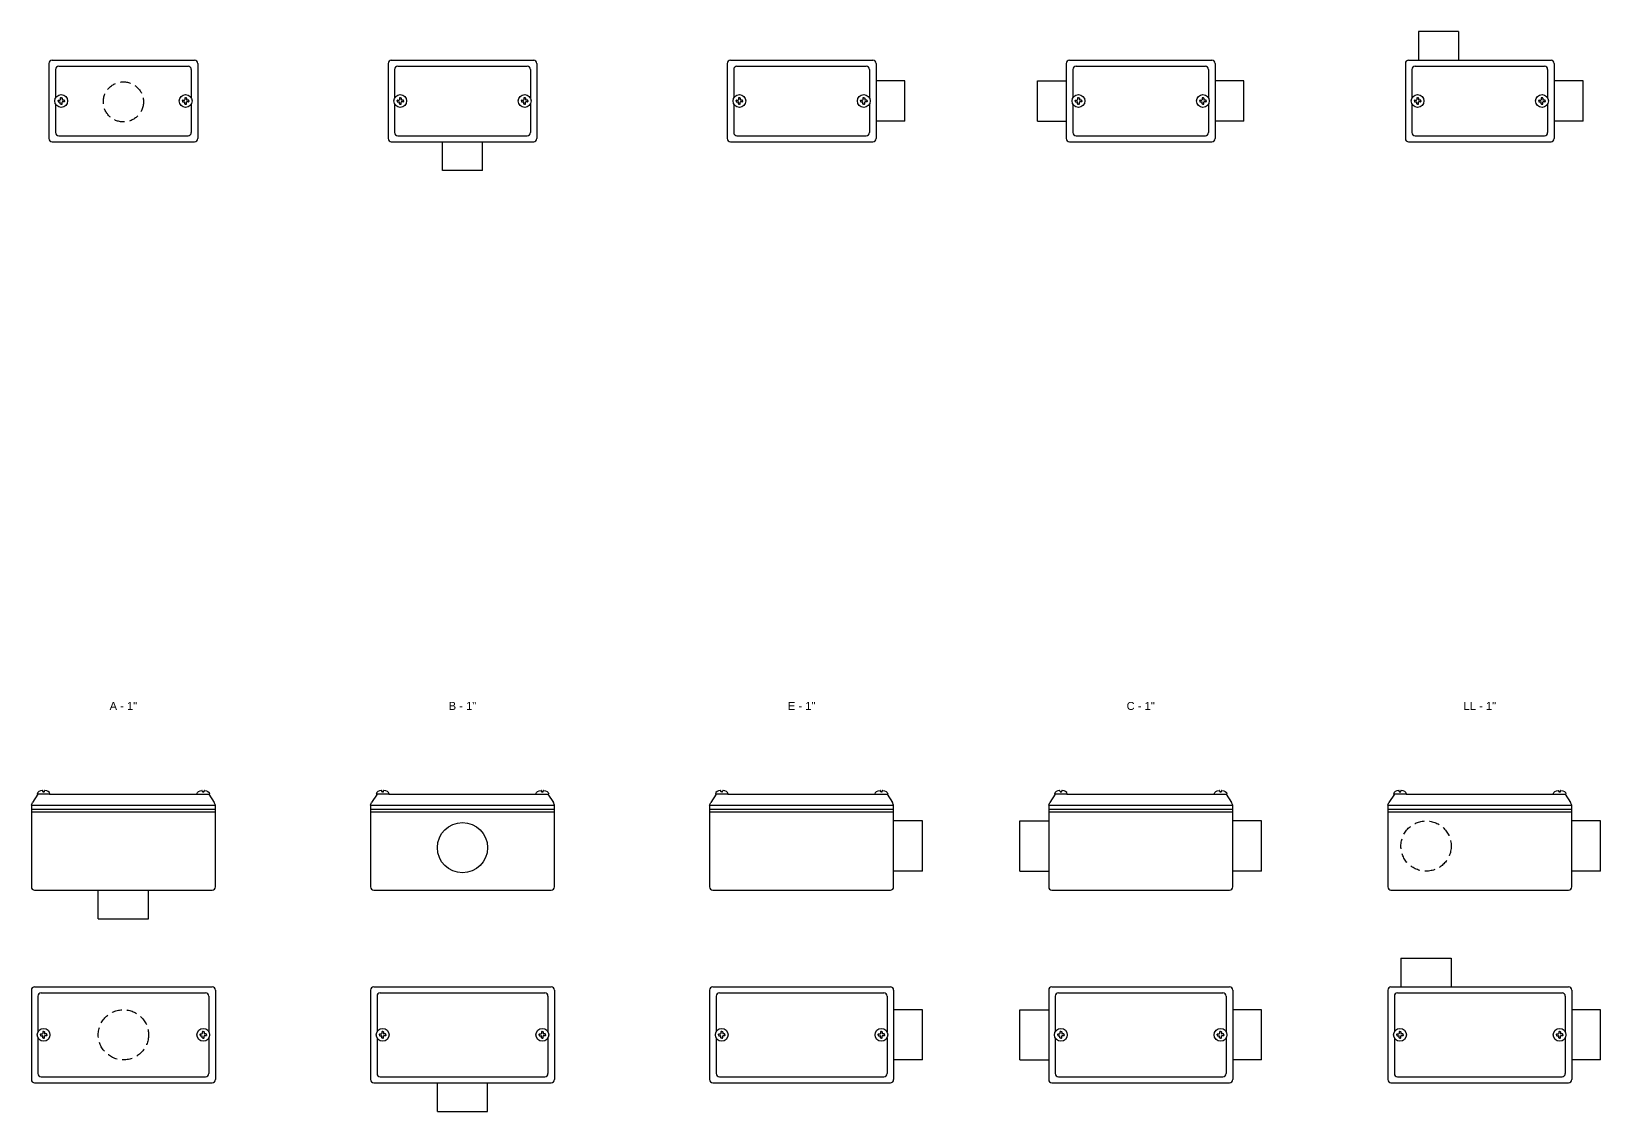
# Model space of a CAD drawing. Header units: millimetres. Extents: x -1637 to 3313, y 823 to 4086.
# Drawn here: x 177 to 1158, y 2667 to 3342 of the extents above; entities that cross this region are included whole.
import ezdxf
from ezdxf.enums import TextEntityAlignment as Align

# ---------------------------------------------------------------- set-up
doc = ezdxf.new("R2010")
doc.units = ezdxf.units.MM
doc.linetypes.add('HIDDEN', pattern=[9.525, 6.35, -3.175])
doc.layers.add('CONDULETE', color=8, linetype='Continuous')
doc.layers.add('FURO VASADO', color=251, linetype='HIDDEN')
doc.styles.get("Standard").update_dxf_attribs({"font": 'arial.ttf'})

msp = doc.modelspace()

# ---------------------------------------------------------------- linework, layer by layer
at = {"layer": 'CONDULETE'}
for p, q in [((1044.03, 3341.8), (1044.03, 3323.8)), ((1069.08, 3341.8), (1044.03, 3341.8)), ((1069.08, 3341.8), (1069.08, 3323.8)), ((188.23, 3321.8), (188.23, 3274.8)), ((190.23, 3323.8), (279.23, 3323.8)), ((192.32, 3318.01), (192.32, 3300.17)), ((194.32, 3320.01), (275.13, 3320.01)), ((277.13, 3318.01), (277.13, 3300.17)), ((281.23, 3321.8), (281.23, 3274.8)), ((400.13, 3321.8), (400.13, 3274.8)), ((402.13, 3323.8), (491.13, 3323.8)), ((404.23, 3318.01), (404.23, 3300.17)), ((406.23, 3320.01), (487.04, 3320.01)), ((489.04, 3318.01), (489.04, 3300.17)), ((493.13, 3321.8), (493.13, 3274.8)), ((612.04, 3321.8), (612.04, 3274.8)), ((614.04, 3323.8), (703.04, 3323.8)), ((616.13, 3318.01), (616.13, 3300.17)), ((618.13, 3320.01), (698.94, 3320.01)), ((700.94, 3318.01), (700.94, 3300.17)), ((705.04, 3321.8), (705.04, 3274.8)), ((823.94, 3321.8), (823.94, 3274.8)), ((825.94, 3323.8), (914.94, 3323.8)), ((828.04, 3318.01), (828.04, 3300.17)), ((830.04, 3320.01), (910.85, 3320.01)), ((912.85, 3318.01), (912.85, 3300.17)), ((916.94, 3321.8), (916.94, 3274.8)), ((1035.85, 3321.8), (1035.85, 3274.8)), ((1037.85, 3323.8), (1126.85, 3323.8)), ((1039.94, 3318.01), (1039.94, 3300.17)), ((1041.94, 3320.01), (1122.75, 3320.01)), ((1124.75, 3318.01), (1124.75, 3300.17)), ((1128.85, 3321.8), (1128.85, 3274.8)), ((723.04, 3310.83), (705.04, 3310.83)), ((723.04, 3285.78), (723.04, 3310.83)), ((805.94, 3310.83), (823.94, 3310.83)), ((805.94, 3285.78), (805.94, 3310.83)), ((934.94, 3310.83), (916.94, 3310.83)), ((934.94, 3285.78), (934.94, 3310.83)), ((1146.85, 3310.83), (1128.85, 3310.83)), ((1146.85, 3285.78), (1146.85, 3310.83)), ((192.32, 3296.44), (192.32, 3278.6)), ((193.86, 3298.3), (193.86, 3298.67)), ((193.86, 3298.3), (193.86, 3297.93)), ((194.06, 3298.87), (195.12, 3298.87)), ((194.06, 3297.73), (195.12, 3297.73)), ((195.28, 3300.1), (195.28, 3299.03)), ((195.28, 3296.51), (195.28, 3297.57)), ((195.85, 3300.3), (195.48, 3300.3)), ((195.85, 3296.31), (195.48, 3296.31)), ((195.85, 3300.3), (196.22, 3300.3)), ((195.85, 3296.31), (196.22, 3296.31)), ((196.42, 3300.1), (196.42, 3299.03)), ((196.42, 3296.51), (196.42, 3297.57)), ((197.65, 3298.87), (196.58, 3298.87)), ((197.65, 3297.73), (196.58, 3297.73)), ((197.85, 3298.3), (197.85, 3298.67)), ((197.85, 3298.3), (197.85, 3297.93)), ((271.61, 3298.3), (271.61, 3298.67)), ((271.61, 3298.3), (271.61, 3297.93)), ((271.81, 3298.87), (272.88, 3298.87)), ((271.81, 3297.73), (272.88, 3297.73)), ((273.04, 3300.1), (273.04, 3299.03)), ((273.04, 3296.51), (273.04, 3297.57)), ((273.61, 3300.3), (273.24, 3300.3)), ((273.61, 3296.31), (273.24, 3296.31)), ((273.61, 3300.3), (273.98, 3300.3)), ((273.61, 3296.31), (273.98, 3296.31)), ((274.18, 3300.1), (274.18, 3299.03)), ((274.18, 3296.51), (274.18, 3297.57)), ((275.4, 3298.87), (274.33, 3298.87)), ((275.4, 3297.73), (274.33, 3297.73)), ((275.6, 3298.3), (275.6, 3298.67)), ((275.6, 3298.3), (275.6, 3297.93)), ((277.13, 3296.44), (277.13, 3278.6)), ((404.23, 3296.44), (404.23, 3278.6)), ((405.76, 3298.3), (405.76, 3298.67)), ((405.76, 3298.3), (405.76, 3297.93)), ((405.96, 3298.87), (407.03, 3298.87)), ((405.96, 3297.73), (407.03, 3297.73)), ((407.18, 3300.1), (407.18, 3299.03)), ((407.18, 3296.51), (407.18, 3297.57)), ((407.75, 3300.3), (407.38, 3300.3)), ((407.75, 3296.31), (407.38, 3296.31)), ((407.75, 3300.3), (408.12, 3300.3)), ((407.75, 3296.31), (408.12, 3296.31)), ((408.32, 3300.1), (408.32, 3299.03)), ((408.32, 3296.51), (408.32, 3297.57)), ((409.55, 3298.87), (408.48, 3298.87)), ((409.55, 3297.73), (408.48, 3297.73)), ((409.75, 3298.3), (409.75, 3298.67)), ((409.75, 3298.3), (409.75, 3297.93)), ((483.51, 3298.3), (483.51, 3298.67)), ((483.51, 3298.3), (483.51, 3297.93)), ((483.71, 3298.87), (484.78, 3298.87)), ((483.71, 3297.73), (484.78, 3297.73)), ((484.94, 3300.1), (484.94, 3299.03)), ((484.94, 3296.51), (484.94, 3297.57)), ((485.51, 3300.3), (485.14, 3300.3)), ((485.51, 3296.31), (485.14, 3296.31)), ((485.51, 3300.3), (485.88, 3300.3)), ((485.51, 3296.31), (485.88, 3296.31)), ((486.08, 3300.1), (486.08, 3299.03)), ((486.08, 3296.51), (486.08, 3297.57)), ((487.3, 3298.87), (486.24, 3298.87)), ((487.3, 3297.73), (486.24, 3297.73)), ((487.5, 3298.3), (487.5, 3298.67)), ((487.5, 3298.3), (487.5, 3297.93)), ((489.04, 3296.44), (489.04, 3278.6)), ((616.13, 3296.44), (616.13, 3278.6)), ((617.66, 3298.3), (617.66, 3298.67)), ((617.66, 3298.3), (617.66, 3297.93)), ((617.86, 3298.87), (618.93, 3298.87)), ((617.86, 3297.73), (618.93, 3297.73)), ((619.09, 3300.1), (619.09, 3299.03)), ((619.09, 3296.51), (619.09, 3297.57)), ((619.66, 3300.3), (619.29, 3300.3)), ((619.66, 3296.31), (619.29, 3296.31)), ((619.66, 3300.3), (620.03, 3300.3)), ((619.66, 3296.31), (620.03, 3296.31)), ((620.23, 3300.1), (620.23, 3299.03)), ((620.23, 3296.51), (620.23, 3297.57)), ((621.45, 3298.87), (620.39, 3298.87)), ((621.45, 3297.73), (620.39, 3297.73)), ((621.65, 3298.3), (621.65, 3298.67)), ((621.65, 3298.3), (621.65, 3297.93)), ((695.42, 3298.3), (695.42, 3298.67)), ((695.42, 3298.3), (695.42, 3297.93)), ((695.62, 3298.87), (696.68, 3298.87)), ((695.62, 3297.73), (696.68, 3297.73)), ((696.84, 3300.1), (696.84, 3299.03)), ((696.84, 3296.51), (696.84, 3297.57)), ((697.41, 3300.3), (697.04, 3300.3)), ((697.41, 3296.31), (697.04, 3296.31)), ((697.41, 3300.3), (697.78, 3300.3)), ((697.41, 3296.31), (697.78, 3296.31)), ((697.98, 3300.1), (697.98, 3299.03)), ((697.98, 3296.51), (697.98, 3297.57)), ((699.21, 3298.87), (698.14, 3298.87)), ((699.21, 3297.73), (698.14, 3297.73)), ((699.41, 3298.3), (699.41, 3298.67)), ((699.41, 3298.3), (699.41, 3297.93)), ((700.94, 3296.44), (700.94, 3278.6)), ((828.04, 3296.44), (828.04, 3278.6)), ((829.57, 3298.3), (829.57, 3298.67)), ((829.57, 3298.3), (829.57, 3297.93)), ((829.77, 3298.87), (830.83, 3298.87)), ((829.77, 3297.73), (830.83, 3297.73)), ((830.99, 3300.1), (830.99, 3299.03)), ((830.99, 3296.51), (830.99, 3297.57)), ((831.56, 3300.3), (831.19, 3300.3)), ((831.56, 3296.31), (831.19, 3296.31)), ((831.56, 3300.3), (831.93, 3300.3)), ((831.56, 3296.31), (831.93, 3296.31)), ((832.13, 3300.1), (832.13, 3299.03)), ((832.13, 3296.51), (832.13, 3297.57)), ((833.36, 3298.87), (832.29, 3298.87)), ((833.36, 3297.73), (832.29, 3297.73)), ((833.56, 3298.3), (833.56, 3298.67)), ((833.56, 3298.3), (833.56, 3297.93)), ((907.32, 3298.3), (907.32, 3298.67)), ((907.32, 3298.3), (907.32, 3297.93)), ((907.52, 3298.87), (908.59, 3298.87)), ((907.52, 3297.73), (908.59, 3297.73)), ((908.75, 3300.1), (908.75, 3299.03)), ((908.75, 3296.51), (908.75, 3297.57)), ((909.32, 3300.3), (908.95, 3300.3)), ((909.32, 3296.31), (908.95, 3296.31)), ((909.32, 3300.3), (909.69, 3300.3)), ((909.32, 3296.31), (909.69, 3296.31)), ((909.89, 3300.1), (909.89, 3299.03)), ((909.89, 3296.51), (909.89, 3297.57)), ((911.11, 3298.87), (910.05, 3298.87)), ((911.11, 3297.73), (910.05, 3297.73)), ((911.31, 3298.3), (911.31, 3298.67)), ((911.31, 3298.3), (911.31, 3297.93)), ((912.85, 3296.44), (912.85, 3278.6)), ((1039.94, 3296.44), (1039.94, 3278.6)), ((1041.47, 3298.3), (1041.47, 3298.67)), ((1041.47, 3298.3), (1041.47, 3297.93)), ((1041.67, 3298.87), (1042.74, 3298.87)), ((1041.67, 3297.73), (1042.74, 3297.73)), ((1042.9, 3300.1), (1042.9, 3299.03)), ((1042.9, 3296.51), (1042.9, 3297.57)), ((1043.47, 3300.3), (1043.1, 3300.3)), ((1043.47, 3296.31), (1043.1, 3296.31)), ((1043.47, 3300.3), (1043.84, 3300.3)), ((1043.47, 3296.31), (1043.84, 3296.31)), ((1044.04, 3300.1), (1044.04, 3299.03)), ((1044.04, 3296.51), (1044.04, 3297.57)), ((1045.26, 3298.87), (1044.2, 3298.87)), ((1045.26, 3297.73), (1044.2, 3297.73)), ((1045.46, 3298.3), (1045.46, 3298.67)), ((1045.46, 3298.3), (1045.46, 3297.93)), ((1119.23, 3298.3), (1119.23, 3298.67)), ((1119.23, 3298.3), (1119.23, 3297.93)), ((1119.43, 3298.87), (1120.49, 3298.87)), ((1119.43, 3297.73), (1120.49, 3297.73)), ((1120.65, 3300.1), (1120.65, 3299.03)), ((1120.65, 3296.51), (1120.65, 3297.57)), ((1121.22, 3300.3), (1120.85, 3300.3)), ((1121.22, 3296.31), (1120.85, 3296.31)), ((1121.22, 3300.3), (1121.59, 3300.3)), ((1121.22, 3296.31), (1121.59, 3296.31)), ((1121.79, 3300.1), (1121.79, 3299.03)), ((1121.79, 3296.51), (1121.79, 3297.57)), ((1123.02, 3298.87), (1121.95, 3298.87)), ((1123.02, 3297.73), (1121.95, 3297.73)), ((1123.22, 3298.3), (1123.22, 3298.67)), ((1123.22, 3298.3), (1123.22, 3297.93)), ((1124.75, 3296.44), (1124.75, 3278.6)), ((723.04, 3285.78), (705.04, 3285.78)), ((805.94, 3285.78), (823.94, 3285.78)), ((934.94, 3285.78), (916.94, 3285.78)), ((1146.85, 3285.78), (1128.85, 3285.78)), ((194.32, 3276.6), (275.13, 3276.6)), ((406.23, 3276.6), (487.04, 3276.6)), ((618.13, 3276.6), (698.94, 3276.6)), ((830.04, 3276.6), (910.85, 3276.6)), ((1041.94, 3276.6), (1122.75, 3276.6)), ((190.23, 3272.8), (279.23, 3272.8)), ((402.13, 3272.8), (491.13, 3272.8)), ((434.11, 3254.8), (434.11, 3272.8)), ((459.16, 3254.8), (459.16, 3272.8)), ((614.04, 3272.8), (703.04, 3272.8)), ((825.94, 3272.8), (914.94, 3272.8)), ((1037.85, 3272.8), (1126.85, 3272.8)), ((459.16, 3254.8), (434.11, 3254.8)), ((181.32, 2864.99), (177.95, 2859.78)), ((188.62, 2864.99), (181.08, 2864.99)), ((184.33, 2866.62), (184.28, 2867.18)), ((184.85, 2866.44), (184.53, 2866.44)), ((184.85, 2866.44), (185.17, 2866.44)), ((185.37, 2866.62), (185.42, 2867.18)), ((188.62, 2864.99), (280.83, 2864.99)), ((280.83, 2864.99), (288.38, 2864.99)), ((284.09, 2866.62), (284.04, 2867.18)), ((284.61, 2866.44), (284.29, 2866.44)), ((284.61, 2866.44), (284.93, 2866.44)), ((285.12, 2866.62), (285.17, 2867.18)), ((288.13, 2864.99), (291.5, 2859.78)), ((393.23, 2864.99), (389.86, 2859.78)), ((400.53, 2864.99), (392.98, 2864.99)), ((396.24, 2866.62), (396.19, 2867.18)), ((396.75, 2866.44), (396.43, 2866.44)), ((396.75, 2866.44), (397.07, 2866.44)), ((397.27, 2866.62), (397.32, 2867.18)), ((400.53, 2864.99), (492.74, 2864.99)), ((492.74, 2864.99), (500.28, 2864.99)), ((495.99, 2866.62), (495.94, 2867.18)), ((496.51, 2866.44), (496.19, 2866.44)), ((496.51, 2866.44), (496.83, 2866.44)), ((497.03, 2866.62), (497.08, 2867.18)), ((500.04, 2864.99), (503.41, 2859.78)), ((605.13, 2864.99), (601.76, 2859.78)), ((612.43, 2864.99), (604.89, 2864.99)), ((608.14, 2866.62), (608.09, 2867.18)), ((608.66, 2866.44), (608.34, 2866.44)), ((608.66, 2866.44), (608.98, 2866.44)), ((609.18, 2866.62), (609.23, 2867.18)), ((612.43, 2864.99), (704.64, 2864.99)), ((704.64, 2864.99), (712.19, 2864.99)), ((707.89, 2866.62), (707.84, 2867.18)), ((708.41, 2866.44), (708.09, 2866.44)), ((708.41, 2866.44), (708.73, 2866.44)), ((708.93, 2866.62), (708.98, 2867.18)), ((711.94, 2864.99), (715.31, 2859.78)), ((817.04, 2864.99), (813.67, 2859.78)), ((824.34, 2864.99), (816.79, 2864.99)), ((820.04, 2866.62), (819.99, 2867.18)), ((820.56, 2866.44), (820.24, 2866.44)), ((820.56, 2866.44), (820.88, 2866.44)), ((821.08, 2866.62), (821.13, 2867.18)), ((824.34, 2864.99), (916.54, 2864.99)), ((916.54, 2864.99), (924.09, 2864.99)), ((919.8, 2866.62), (919.75, 2867.18)), ((920.32, 2866.44), (920, 2866.44)), ((920.32, 2866.44), (920.64, 2866.44)), ((920.84, 2866.62), (920.89, 2867.18)), ((923.85, 2864.99), (927.22, 2859.78)), ((1028.94, 2864.99), (1025.57, 2859.78)), ((1036.24, 2864.99), (1028.69, 2864.99)), ((1031.95, 2866.62), (1031.9, 2867.18)), ((1032.47, 2866.44), (1032.15, 2866.44)), ((1032.47, 2866.44), (1032.79, 2866.44)), ((1032.99, 2866.62), (1033.04, 2867.18)), ((1036.24, 2864.99), (1128.45, 2864.99)), ((1128.45, 2864.99), (1136, 2864.99)), ((1131.7, 2866.62), (1131.65, 2867.18)), ((1132.22, 2866.44), (1131.9, 2866.44)), ((1132.22, 2866.44), (1132.54, 2866.44)), ((1132.74, 2866.62), (1132.79, 2867.18)), ((1135.75, 2864.99), (1139.12, 2859.78)), ((177.23, 2858.12), (177.95, 2859.78)), ((177.23, 2858.12), (177.23, 2806.99)), ((177.23, 2858.12), (292.23, 2858.12)), ((177.23, 2855.65), (292.23, 2855.65)), ((177.23, 2853.99), (292.23, 2853.99)), ((292.23, 2858.12), (291.5, 2859.78)), ((292.23, 2806.99), (292.23, 2858.12)), ((389.13, 2858.12), (389.86, 2859.78)), ((389.13, 2858.12), (389.13, 2806.99)), ((389.13, 2858.12), (504.13, 2858.12)), ((389.13, 2855.65), (504.13, 2855.65)), ((389.13, 2853.99), (504.13, 2853.99)), ((504.13, 2858.12), (503.41, 2859.78)), ((504.13, 2806.99), (504.13, 2858.12)), ((601.04, 2858.12), (601.76, 2859.78)), ((601.04, 2858.12), (601.04, 2806.99)), ((601.04, 2858.12), (716.04, 2858.12)), ((601.04, 2855.65), (716.04, 2855.65)), ((601.04, 2853.99), (716.04, 2853.99)), ((716.04, 2858.12), (715.31, 2859.78)), ((716.04, 2806.99), (716.04, 2858.12)), ((812.94, 2858.12), (813.67, 2859.78)), ((812.94, 2858.12), (812.94, 2806.99)), ((812.94, 2858.12), (927.94, 2858.12)), ((812.94, 2855.65), (927.94, 2855.65)), ((812.94, 2853.99), (927.94, 2853.99)), ((927.94, 2858.12), (927.22, 2859.78)), ((927.94, 2806.99), (927.94, 2858.12)), ((1024.85, 2858.12), (1025.57, 2859.78)), ((1024.85, 2858.12), (1024.85, 2806.99)), ((1024.85, 2858.12), (1139.85, 2858.12)), ((1024.85, 2855.65), (1139.85, 2855.65)), ((1024.85, 2853.99), (1139.85, 2853.99)), ((1139.85, 2858.12), (1139.12, 2859.78)), ((1139.85, 2806.99), (1139.85, 2858.12)), ((734.04, 2848.26), (716.04, 2848.26)), ((734.04, 2816.86), (734.04, 2848.26)), ((794.94, 2848.26), (812.94, 2848.26)), ((794.94, 2816.86), (794.94, 2848.26)), ((945.94, 2848.26), (927.94, 2848.26)), ((945.94, 2816.86), (945.94, 2848.26)), ((1157.85, 2848.26), (1139.85, 2848.26)), ((1157.85, 2816.86), (1157.85, 2848.26)), ((734.04, 2816.86), (716.04, 2816.86)), ((794.94, 2816.86), (812.94, 2816.86)), ((945.94, 2816.86), (927.94, 2816.86)), ((1157.85, 2816.86), (1139.85, 2816.86)), ((179.23, 2804.99), (290.23, 2804.99)), ((219.03, 2786.99), (219.03, 2804.99)), ((250.43, 2786.99), (250.43, 2804.99)), ((391.13, 2804.99), (502.13, 2804.99)), ((603.04, 2804.99), (714.04, 2804.99)), ((814.94, 2804.99), (925.94, 2804.99)), ((1026.85, 2804.99), (1137.85, 2804.99)), ((219.03, 2786.99), (250.43, 2786.99)), ((1033.05, 2762.56), (1033.05, 2744.56)), ((1033.05, 2762.56), (1064.45, 2762.56)), ((1064.45, 2762.56), (1064.45, 2744.56)), ((177.23, 2742.56), (177.23, 2686.56)), ((179.23, 2744.56), (290.23, 2744.56)), ((181.32, 2738.76), (181.32, 2716.42)), ((183.32, 2740.76), (286.13, 2740.76)), ((288.13, 2738.76), (288.13, 2716.42)), ((292.23, 2742.56), (292.23, 2686.56)), ((389.13, 2742.56), (389.13, 2686.56)), ((391.13, 2744.56), (502.13, 2744.56)), ((393.23, 2738.76), (393.23, 2716.42)), ((395.23, 2740.76), (498.04, 2740.76)), ((500.04, 2738.76), (500.04, 2716.42)), ((504.13, 2742.56), (504.13, 2686.56)), ((601.04, 2742.56), (601.04, 2686.56)), ((603.04, 2744.56), (714.04, 2744.56)), ((605.13, 2738.76), (605.13, 2716.42)), ((607.13, 2740.76), (709.94, 2740.76)), ((711.94, 2738.76), (711.94, 2716.42)), ((716.04, 2742.56), (716.04, 2686.56)), ((812.94, 2742.56), (812.94, 2686.56)), ((814.94, 2744.56), (925.94, 2744.56)), ((817.04, 2738.76), (817.04, 2716.42)), ((819.04, 2740.76), (921.85, 2740.76)), ((923.85, 2738.76), (923.85, 2716.42)), ((927.94, 2742.56), (927.94, 2686.56)), ((1024.85, 2742.56), (1024.85, 2686.56)), ((1026.85, 2744.56), (1137.85, 2744.56)), ((1028.94, 2738.76), (1028.94, 2716.42)), ((1030.94, 2740.76), (1133.75, 2740.76)), ((1135.75, 2738.76), (1135.75, 2716.42)), ((1139.85, 2742.56), (1139.85, 2686.56)), ((734.04, 2730.26), (716.04, 2730.26)), ((734.04, 2698.86), (734.04, 2730.26)), ((794.94, 2730.26), (812.94, 2730.26)), ((794.94, 2698.86), (794.94, 2730.26)), ((945.94, 2730.26), (927.94, 2730.26)), ((945.94, 2698.86), (945.94, 2730.26)), ((1157.85, 2730.26), (1139.85, 2730.26)), ((1157.85, 2698.86), (1157.85, 2730.26)), ((184.28, 2716.35), (184.28, 2715.29)), ((184.85, 2716.55), (184.48, 2716.55)), ((184.85, 2716.55), (185.22, 2716.55)), ((185.42, 2716.35), (185.42, 2715.29)), ((284.04, 2716.35), (284.04, 2715.29)), ((284.61, 2716.55), (284.24, 2716.55)), ((284.61, 2716.55), (284.98, 2716.55)), ((285.18, 2716.35), (285.18, 2715.29)), ((396.18, 2716.35), (396.18, 2715.29)), ((396.75, 2716.55), (396.38, 2716.55)), ((396.75, 2716.55), (397.12, 2716.55)), ((397.32, 2716.35), (397.32, 2715.29)), ((495.94, 2716.35), (495.94, 2715.29)), ((496.51, 2716.55), (496.14, 2716.55)), ((496.51, 2716.55), (496.88, 2716.55)), ((497.08, 2716.35), (497.08, 2715.29)), ((608.09, 2716.35), (608.09, 2715.29)), ((608.66, 2716.55), (608.29, 2716.55)), ((608.66, 2716.55), (609.03, 2716.55)), ((609.23, 2716.35), (609.23, 2715.29)), ((707.84, 2716.35), (707.84, 2715.29)), ((708.41, 2716.55), (708.04, 2716.55)), ((708.41, 2716.55), (708.78, 2716.55)), ((708.98, 2716.35), (708.98, 2715.29)), ((819.99, 2716.35), (819.99, 2715.29)), ((820.56, 2716.55), (820.19, 2716.55)), ((820.56, 2716.55), (820.93, 2716.55)), ((821.13, 2716.35), (821.13, 2715.29)), ((919.75, 2716.35), (919.75, 2715.29)), ((920.32, 2716.55), (919.95, 2716.55)), ((920.32, 2716.55), (920.69, 2716.55)), ((920.89, 2716.35), (920.89, 2715.29)), ((1031.9, 2716.35), (1031.9, 2715.29)), ((1032.47, 2716.55), (1032.1, 2716.55)), ((1032.47, 2716.55), (1032.84, 2716.55)), ((1033.04, 2716.35), (1033.04, 2715.29)), ((1131.65, 2716.35), (1131.65, 2715.29)), ((1132.22, 2716.55), (1131.85, 2716.55)), ((1132.22, 2716.55), (1132.59, 2716.55)), ((1132.79, 2716.35), (1132.79, 2715.29)), ((181.32, 2712.69), (181.32, 2690.35)), ((181.32, 2708.19), (181.32, 2690.35)), ((182.86, 2714.56), (182.86, 2714.93)), ((182.86, 2714.56), (182.86, 2714.19)), ((183.06, 2715.13), (184.12, 2715.13)), ((183.06, 2713.99), (184.12, 2713.99)), ((184.28, 2712.76), (184.28, 2713.83)), ((184.85, 2712.56), (184.48, 2712.56)), ((184.85, 2712.56), (185.22, 2712.56)), ((185.42, 2712.76), (185.42, 2713.83)), ((186.65, 2715.13), (185.58, 2715.13)), ((186.65, 2713.99), (185.58, 2713.99)), ((186.85, 2714.56), (186.85, 2714.93)), ((186.85, 2714.56), (186.85, 2714.19)), ((282.61, 2714.56), (282.61, 2714.93)), ((282.61, 2714.56), (282.61, 2714.19)), ((282.81, 2715.13), (283.88, 2715.13)), ((282.81, 2713.99), (283.88, 2713.99)), ((284.04, 2712.76), (284.04, 2713.83)), ((284.61, 2712.56), (284.24, 2712.56)), ((284.61, 2712.56), (284.98, 2712.56)), ((285.18, 2712.76), (285.18, 2713.83)), ((286.4, 2715.13), (285.33, 2715.13)), ((286.4, 2713.99), (285.33, 2713.99)), ((286.6, 2714.56), (286.6, 2714.93)), ((286.6, 2714.56), (286.6, 2714.19)), ((288.13, 2712.69), (288.13, 2690.35)), ((288.13, 2708.19), (288.13, 2690.35)), ((393.23, 2712.69), (393.23, 2690.35)), ((393.23, 2708.19), (393.23, 2690.35)), ((394.76, 2714.56), (394.76, 2714.93)), ((394.76, 2714.56), (394.76, 2714.19)), ((394.96, 2715.13), (396.03, 2715.13)), ((394.96, 2713.99), (396.03, 2713.99)), ((396.18, 2712.76), (396.18, 2713.83)), ((396.75, 2712.56), (396.38, 2712.56)), ((396.75, 2712.56), (397.12, 2712.56)), ((397.32, 2712.76), (397.32, 2713.83)), ((398.55, 2715.13), (397.48, 2715.13)), ((398.55, 2713.99), (397.48, 2713.99)), ((398.75, 2714.56), (398.75, 2714.93)), ((398.75, 2714.56), (398.75, 2714.19)), ((494.51, 2714.56), (494.51, 2714.93)), ((494.51, 2714.56), (494.51, 2714.19)), ((494.71, 2715.13), (495.78, 2715.13)), ((494.71, 2713.99), (495.78, 2713.99)), ((495.94, 2712.76), (495.94, 2713.83)), ((496.51, 2712.56), (496.14, 2712.56)), ((496.51, 2712.56), (496.88, 2712.56)), ((497.08, 2712.76), (497.08, 2713.83)), ((498.3, 2715.13), (497.24, 2715.13)), ((498.3, 2713.99), (497.24, 2713.99)), ((498.5, 2714.56), (498.5, 2714.93)), ((498.5, 2714.56), (498.5, 2714.19)), ((500.04, 2712.69), (500.04, 2690.35)), ((500.04, 2708.19), (500.04, 2690.35)), ((605.13, 2712.69), (605.13, 2690.35)), ((605.13, 2708.19), (605.13, 2690.35)), ((606.66, 2714.56), (606.66, 2714.93)), ((606.66, 2714.56), (606.66, 2714.19)), ((606.86, 2715.13), (607.93, 2715.13)), ((606.86, 2713.99), (607.93, 2713.99)), ((608.09, 2712.76), (608.09, 2713.83)), ((608.66, 2712.56), (608.29, 2712.56)), ((608.66, 2712.56), (609.03, 2712.56)), ((609.23, 2712.76), (609.23, 2713.83)), ((610.45, 2715.13), (609.39, 2715.13)), ((610.45, 2713.99), (609.39, 2713.99)), ((610.65, 2714.56), (610.65, 2714.93)), ((610.65, 2714.56), (610.65, 2714.19)), ((706.42, 2714.56), (706.42, 2714.93)), ((706.42, 2714.56), (706.42, 2714.19)), ((706.62, 2715.13), (707.68, 2715.13)), ((706.62, 2713.99), (707.68, 2713.99)), ((707.84, 2712.76), (707.84, 2713.83)), ((708.41, 2712.56), (708.04, 2712.56)), ((708.41, 2712.56), (708.78, 2712.56)), ((708.98, 2712.76), (708.98, 2713.83)), ((710.21, 2715.13), (709.14, 2715.13)), ((710.21, 2713.99), (709.14, 2713.99)), ((710.41, 2714.56), (710.41, 2714.93)), ((710.41, 2714.56), (710.41, 2714.19)), ((711.94, 2712.69), (711.94, 2690.35)), ((711.94, 2708.19), (711.94, 2690.35)), ((817.04, 2712.69), (817.04, 2690.35)), ((817.04, 2708.19), (817.04, 2690.35)), ((818.57, 2714.56), (818.57, 2714.93)), ((818.57, 2714.56), (818.57, 2714.19)), ((818.77, 2715.13), (819.83, 2715.13)), ((818.77, 2713.99), (819.83, 2713.99)), ((819.99, 2712.76), (819.99, 2713.83)), ((820.56, 2712.56), (820.19, 2712.56)), ((820.56, 2712.56), (820.93, 2712.56)), ((821.13, 2712.76), (821.13, 2713.83)), ((822.36, 2715.13), (821.29, 2715.13)), ((822.36, 2713.99), (821.29, 2713.99)), ((822.56, 2714.56), (822.56, 2714.93)), ((822.56, 2714.56), (822.56, 2714.19)), ((918.32, 2714.56), (918.32, 2714.93)), ((918.32, 2714.56), (918.32, 2714.19)), ((918.52, 2715.13), (919.59, 2715.13)), ((918.52, 2713.99), (919.59, 2713.99)), ((919.75, 2712.76), (919.75, 2713.83)), ((920.32, 2712.56), (919.95, 2712.56)), ((920.32, 2712.56), (920.69, 2712.56)), ((920.89, 2712.76), (920.89, 2713.83)), ((922.11, 2715.13), (921.05, 2715.13)), ((922.11, 2713.99), (921.05, 2713.99)), ((922.31, 2714.56), (922.31, 2714.93)), ((922.31, 2714.56), (922.31, 2714.19)), ((923.85, 2712.69), (923.85, 2690.35)), ((923.85, 2708.19), (923.85, 2690.35)), ((1028.94, 2712.69), (1028.94, 2690.35)), ((1028.94, 2708.19), (1028.94, 2690.35)), ((1030.47, 2714.56), (1030.47, 2714.93)), ((1030.47, 2714.56), (1030.47, 2714.19)), ((1030.67, 2715.13), (1031.74, 2715.13)), ((1030.67, 2713.99), (1031.74, 2713.99)), ((1031.9, 2712.76), (1031.9, 2713.83)), ((1032.47, 2712.56), (1032.1, 2712.56)), ((1032.47, 2712.56), (1032.84, 2712.56)), ((1033.04, 2712.76), (1033.04, 2713.83)), ((1034.26, 2715.13), (1033.2, 2715.13)), ((1034.26, 2713.99), (1033.2, 2713.99)), ((1034.46, 2714.56), (1034.46, 2714.93)), ((1034.46, 2714.56), (1034.46, 2714.19)), ((1130.23, 2714.56), (1130.23, 2714.93)), ((1130.23, 2714.56), (1130.23, 2714.19)), ((1130.43, 2715.13), (1131.49, 2715.13)), ((1130.43, 2713.99), (1131.49, 2713.99)), ((1131.65, 2712.76), (1131.65, 2713.83)), ((1132.22, 2712.56), (1131.85, 2712.56)), ((1132.22, 2712.56), (1132.59, 2712.56)), ((1132.79, 2712.76), (1132.79, 2713.83)), ((1134.02, 2715.13), (1132.95, 2715.13)), ((1134.02, 2713.99), (1132.95, 2713.99)), ((1134.22, 2714.56), (1134.22, 2714.93)), ((1134.22, 2714.56), (1134.22, 2714.19)), ((1135.75, 2712.69), (1135.75, 2690.35)), ((1135.75, 2708.19), (1135.75, 2690.35)), ((734.04, 2698.86), (716.04, 2698.86)), ((794.94, 2698.86), (812.94, 2698.86)), ((945.94, 2698.86), (927.94, 2698.86)), ((1157.85, 2698.86), (1139.85, 2698.86)), ((183.32, 2688.35), (286.13, 2688.35)), ((395.23, 2688.35), (498.04, 2688.35)), ((607.13, 2688.35), (709.94, 2688.35)), ((819.04, 2688.35), (921.85, 2688.35)), ((1030.94, 2688.35), (1133.75, 2688.35)), ((179.23, 2684.56), (290.23, 2684.56)), ((391.13, 2684.56), (502.13, 2684.56)), ((430.93, 2666.56), (430.93, 2684.56)), ((462.33, 2666.56), (462.33, 2684.56)), ((603.04, 2684.56), (714.04, 2684.56)), ((814.94, 2684.56), (925.94, 2684.56)), ((1026.85, 2684.56), (1137.85, 2684.56)), ((430.93, 2666.56), (462.33, 2666.56))]:
    msp.add_line(p, q, dxfattribs=at)
for centre, radius in [((195.85, 3298.3), 3.99), ((273.61, 3298.3), 3.99), ((407.75, 3298.3), 3.99), ((485.51, 3298.3), 3.99), ((619.66, 3298.3), 3.99), ((697.41, 3298.3), 3.99), ((831.56, 3298.3), 3.99), ((909.32, 3298.3), 3.99), ((1043.47, 3298.3), 3.99), ((1121.22, 3298.3), 3.99), ((446.63, 2831.56), 15.7), ((184.85, 2714.56), 3.99), ((284.61, 2714.56), 3.99), ((396.75, 2714.56), 3.99), ((496.51, 2714.56), 3.99), ((608.66, 2714.56), 3.99), ((708.41, 2714.56), 3.99), ((820.56, 2714.56), 3.99), ((920.32, 2714.56), 3.99), ((1032.47, 2714.56), 3.99), ((1132.22, 2714.56), 3.99)]:
    msp.add_circle(centre, radius, dxfattribs=at)
for centre, radius, start, end in [((190.23, 3321.8), 2, 90, 180), ((194.32, 3318.01), 2, 90, 180), ((275.13, 3318.01), 2, 0, 90), ((279.23, 3321.8), 2, 0, 90), ((402.13, 3321.8), 2, 90, 180), ((406.23, 3318.01), 2, 90, 180), ((487.04, 3318.01), 2, 0, 90), ((491.13, 3321.8), 2, 0, 90), ((614.04, 3321.8), 2, 90, 180), ((618.13, 3318.01), 2, 90, 180), ((698.94, 3318.01), 2, 0, 90), ((703.04, 3321.8), 2, 0, 90), ((825.94, 3321.8), 2, 90, 180), ((830.04, 3318.01), 2, 90, 180), ((910.85, 3318.01), 2, 0, 90), ((914.94, 3321.8), 2, 0, 90), ((1037.85, 3321.8), 2, 90, 180), ((1041.94, 3318.01), 2, 90, 180), ((1122.75, 3318.01), 2, 0, 90), ((1126.85, 3321.8), 2, 0, 90), ((194.06, 3298.67), 0.2, 90, 180), ((194.06, 3297.93), 0.2, 180, 270), ((195.12, 3299.03), 0.16, 270, 0), ((195.12, 3297.57), 0.16, 0, 90), ((195.48, 3300.1), 0.2, 90, 180), ((195.48, 3296.51), 0.2, 180, 270), ((196.22, 3300.1), 0.2, 0, 90), ((196.22, 3296.51), 0.2, 270, 0), ((196.58, 3299.03), 0.16, 180, 270), ((196.58, 3297.57), 0.16, 90, 180), ((197.65, 3298.67), 0.2, 0, 90), ((197.65, 3297.93), 0.2, 270, 0), ((271.81, 3298.67), 0.2, 90, 180), ((271.81, 3297.93), 0.2, 180, 270), ((272.88, 3299.03), 0.16, 270, 0), ((272.88, 3297.57), 0.16, 0, 90), ((273.24, 3300.1), 0.2, 90, 180), ((273.24, 3296.51), 0.2, 180, 270), ((273.98, 3300.1), 0.2, 0, 90), ((273.98, 3296.51), 0.2, 270, 0), ((274.33, 3299.03), 0.16, 180, 270), ((274.33, 3297.57), 0.16, 90, 180), ((275.4, 3298.67), 0.2, 0, 90), ((275.4, 3297.93), 0.2, 270, 0), ((405.96, 3298.67), 0.2, 90, 180), ((405.96, 3297.93), 0.2, 180, 270), ((407.03, 3299.03), 0.16, 270, 0), ((407.03, 3297.57), 0.16, 0, 90), ((407.38, 3300.1), 0.2, 90, 180), ((407.38, 3296.51), 0.2, 180, 270), ((408.12, 3300.1), 0.2, 0, 90), ((408.12, 3296.51), 0.2, 270, 0), ((408.48, 3299.03), 0.16, 180, 270), ((408.48, 3297.57), 0.16, 90, 180), ((409.55, 3298.67), 0.2, 0, 90), ((409.55, 3297.93), 0.2, 270, 0), ((483.71, 3298.67), 0.2, 90, 180), ((483.71, 3297.93), 0.2, 180, 270), ((484.78, 3299.03), 0.16, 270, 0), ((484.78, 3297.57), 0.16, 0, 90), ((485.14, 3300.1), 0.2, 90, 180), ((485.14, 3296.51), 0.2, 180, 270), ((485.88, 3300.1), 0.2, 0, 90), ((485.88, 3296.51), 0.2, 270, 0), ((486.24, 3299.03), 0.16, 180, 270), ((486.24, 3297.57), 0.16, 90, 180), ((487.3, 3298.67), 0.2, 0, 90), ((487.3, 3297.93), 0.2, 270, 0), ((617.86, 3298.67), 0.2, 90, 180), ((617.86, 3297.93), 0.2, 180, 270), ((618.93, 3299.03), 0.16, 270, 0), ((618.93, 3297.57), 0.16, 0, 90), ((619.29, 3300.1), 0.2, 90, 180), ((619.29, 3296.51), 0.2, 180, 270), ((620.03, 3300.1), 0.2, 0, 90), ((620.03, 3296.51), 0.2, 270, 0), ((620.39, 3299.03), 0.16, 180, 270), ((620.39, 3297.57), 0.16, 90, 180), ((621.45, 3298.67), 0.2, 0, 90), ((621.45, 3297.93), 0.2, 270, 0), ((695.62, 3298.67), 0.2, 90, 180), ((695.62, 3297.93), 0.2, 180, 270), ((696.68, 3299.03), 0.16, 270, 0), ((696.68, 3297.57), 0.16, 0, 90), ((697.04, 3300.1), 0.2, 90, 180), ((697.04, 3296.51), 0.2, 180, 270), ((697.78, 3300.1), 0.2, 0, 90), ((697.78, 3296.51), 0.2, 270, 0), ((698.14, 3299.03), 0.16, 180, 270), ((698.14, 3297.57), 0.16, 90, 180), ((699.21, 3298.67), 0.2, 0, 90), ((699.21, 3297.93), 0.2, 270, 0), ((829.77, 3298.67), 0.2, 90, 180), ((829.77, 3297.93), 0.2, 180, 270), ((830.83, 3299.03), 0.16, 270, 0), ((830.83, 3297.57), 0.16, 0, 90), ((831.19, 3300.1), 0.2, 90, 180), ((831.19, 3296.51), 0.2, 180, 270), ((831.93, 3300.1), 0.2, 0, 90), ((831.93, 3296.51), 0.2, 270, 0), ((832.29, 3299.03), 0.16, 180, 270), ((832.29, 3297.57), 0.16, 90, 180), ((833.36, 3298.67), 0.2, 0, 90), ((833.36, 3297.93), 0.2, 270, 0), ((907.52, 3298.67), 0.2, 90, 180), ((907.52, 3297.93), 0.2, 180, 270), ((908.59, 3299.03), 0.16, 270, 0), ((908.59, 3297.57), 0.16, 0, 90), ((908.95, 3300.1), 0.2, 90, 180), ((908.95, 3296.51), 0.2, 180, 270), ((909.69, 3300.1), 0.2, 0, 90), ((909.69, 3296.51), 0.2, 270, 0), ((910.05, 3299.03), 0.16, 180, 270), ((910.05, 3297.57), 0.16, 90, 180), ((911.11, 3298.67), 0.2, 0, 90), ((911.11, 3297.93), 0.2, 270, 0), ((1041.67, 3298.67), 0.2, 90, 180), ((1041.67, 3297.93), 0.2, 180, 270), ((1042.74, 3299.03), 0.16, 270, 0), ((1042.74, 3297.57), 0.16, 0, 90), ((1043.1, 3300.1), 0.2, 90, 180), ((1043.1, 3296.51), 0.2, 180, 270), ((1043.84, 3300.1), 0.2, 0, 90), ((1043.84, 3296.51), 0.2, 270, 0), ((1044.2, 3299.03), 0.16, 180, 270), ((1044.2, 3297.57), 0.16, 90, 180), ((1045.26, 3298.67), 0.2, 0, 90), ((1045.26, 3297.93), 0.2, 270, 0), ((1119.43, 3298.67), 0.2, 90, 180), ((1119.43, 3297.93), 0.2, 180, 270), ((1120.49, 3299.03), 0.16, 270, 0), ((1120.49, 3297.57), 0.16, 0, 90), ((1120.85, 3300.1), 0.2, 90, 180), ((1120.85, 3296.51), 0.2, 180, 270), ((1121.59, 3300.1), 0.2, 0, 90), ((1121.59, 3296.51), 0.2, 270, 0), ((1121.95, 3299.03), 0.16, 180, 270), ((1121.95, 3297.57), 0.16, 90, 180), ((1123.02, 3298.67), 0.2, 0, 90), ((1123.02, 3297.93), 0.2, 270, 0), ((194.32, 3278.6), 2, 180, 270), ((275.13, 3278.6), 2, 270, 0), ((406.23, 3278.6), 2, 180, 270), ((487.04, 3278.6), 2, 270, 0), ((618.13, 3278.6), 2, 180, 270), ((698.94, 3278.6), 2, 270, 0), ((830.04, 3278.6), 2, 180, 270), ((910.85, 3278.6), 2, 270, 0), ((1041.94, 3278.6), 2, 180, 270), ((1122.75, 3278.6), 2, 270, 0), ((190.23, 3274.8), 2, 180, 270), ((279.23, 3274.8), 2, 270, 0), ((402.13, 3274.8), 2, 180, 270), ((491.13, 3274.8), 2, 270, 0), ((614.04, 3274.8), 2, 180, 270), ((703.04, 3274.8), 2, 270, 0), ((825.94, 3274.8), 2, 180, 270), ((914.94, 3274.8), 2, 270, 0), ((1037.85, 3274.8), 2, 180, 270), ((1126.85, 3274.8), 2, 270, 0), ((181.08, 2865.19), 0.2, 170.96153, 270), ((184.08, 2867.16), 0.2, 5.15271, 97.00038), ((184.53, 2866.64), 0.2, 185.15271, 270), ((185.17, 2866.64), 0.2, 270, 354.84729), ((185.62, 2867.16), 0.2, 82.99962, 174.84729), ((188.62, 2865.19), 0.2, 270, 9.03847), ((280.83, 2865.19), 0.2, 170.96153, 270), ((283.84, 2867.16), 0.2, 5.15271, 97.00038), ((284.29, 2866.64), 0.2, 185.15271, 270), ((284.93, 2866.64), 0.2, 270, 354.84729), ((285.37, 2867.16), 0.2, 82.99962, 174.84729), ((288.38, 2865.19), 0.2, 270, 9.03847), ((392.98, 2865.19), 0.2, 170.96153, 270), ((395.99, 2867.16), 0.2, 5.15271, 97.00038), ((396.43, 2866.64), 0.2, 185.15271, 270), ((397.07, 2866.64), 0.2, 270, 354.84729), ((397.52, 2867.16), 0.2, 82.99962, 174.84729), ((400.53, 2865.19), 0.2, 270, 9.03847), ((492.74, 2865.19), 0.2, 170.96153, 270), ((495.74, 2867.16), 0.2, 5.15271, 97.00038), ((496.19, 2866.64), 0.2, 185.15271, 270), ((496.83, 2866.64), 0.2, 270, 354.84729), ((497.28, 2867.16), 0.2, 82.99962, 174.84729), ((500.28, 2865.19), 0.2, 270, 9.03847), ((604.89, 2865.19), 0.2, 170.96153, 270), ((607.89, 2867.16), 0.2, 5.15271, 97.00038), ((608.34, 2866.64), 0.2, 185.15271, 270), ((608.98, 2866.64), 0.2, 270, 354.84729), ((609.43, 2867.16), 0.2, 82.99962, 174.84729), ((612.43, 2865.19), 0.2, 270, 9.03847), ((704.64, 2865.19), 0.2, 170.96153, 270), ((707.65, 2867.16), 0.2, 5.15271, 97.00038), ((708.09, 2866.64), 0.2, 185.15271, 270), ((708.73, 2866.64), 0.2, 270, 354.84729), ((709.18, 2867.16), 0.2, 82.99962, 174.84729), ((712.19, 2865.19), 0.2, 270, 9.03847), ((816.79, 2865.19), 0.2, 170.96153, 270), ((819.79, 2867.16), 0.2, 5.15271, 97.00038), ((820.24, 2866.64), 0.2, 185.15271, 270), ((820.88, 2866.64), 0.2, 270, 354.84729), ((821.33, 2867.16), 0.2, 82.99962, 174.84729), ((824.34, 2865.19), 0.2, 270, 9.03847), ((916.54, 2865.19), 0.2, 170.96153, 270), ((919.55, 2867.16), 0.2, 5.15271, 97.00038), ((920, 2866.64), 0.2, 185.15271, 270), ((920.64, 2866.64), 0.2, 270, 354.84729), ((921.09, 2867.16), 0.2, 82.99962, 174.84729), ((924.09, 2865.19), 0.2, 270, 9.03847), ((1028.69, 2865.19), 0.2, 170.96153, 270), ((1031.7, 2867.16), 0.2, 5.15271, 97.00038), ((1032.15, 2866.64), 0.2, 185.15271, 270), ((1032.79, 2866.64), 0.2, 270, 354.84729), ((1033.24, 2867.16), 0.2, 82.99962, 174.84729), ((1036.24, 2865.19), 0.2, 270, 9.03847), ((1128.45, 2865.19), 0.2, 170.96153, 270), ((1131.45, 2867.16), 0.2, 5.15271, 97.00038), ((1131.9, 2866.64), 0.2, 185.15271, 270), ((1132.54, 2866.64), 0.2, 270, 354.84729), ((1132.99, 2867.16), 0.2, 82.99962, 174.84729), ((1136, 2865.19), 0.2, 270, 9.03847), ((179.23, 2806.99), 2, 180, 270), ((290.23, 2806.99), 2, 270, 0), ((391.13, 2806.99), 2, 180, 270), ((502.13, 2806.99), 2, 270, 0), ((603.04, 2806.99), 2, 180, 270), ((714.04, 2806.99), 2, 270, 0), ((814.94, 2806.99), 2, 180, 270), ((925.94, 2806.99), 2, 270, 0), ((1026.85, 2806.99), 2, 180, 270), ((1137.85, 2806.99), 2, 270, 0), ((179.23, 2742.56), 2, 90, 180), ((183.32, 2738.76), 2, 90, 180), ((286.13, 2738.76), 2, 0, 90), ((290.23, 2742.56), 2, 0, 90), ((391.13, 2742.56), 2, 90, 180), ((395.23, 2738.76), 2, 90, 180), ((498.04, 2738.76), 2, 0, 90), ((502.13, 2742.56), 2, 0, 90), ((603.04, 2742.56), 2, 90, 180), ((607.13, 2738.76), 2, 90, 180), ((709.94, 2738.76), 2, 0, 90), ((714.04, 2742.56), 2, 0, 90), ((814.94, 2742.56), 2, 90, 180), ((819.04, 2738.76), 2, 90, 180), ((921.85, 2738.76), 2, 0, 90), ((925.94, 2742.56), 2, 0, 90), ((1026.85, 2742.56), 2, 90, 180), ((1030.94, 2738.76), 2, 90, 180), ((1133.75, 2738.76), 2, 0, 90), ((1137.85, 2742.56), 2, 0, 90), ((184.48, 2716.35), 0.2, 90, 180), ((185.22, 2716.35), 0.2, 0, 90), ((284.24, 2716.35), 0.2, 90, 180), ((284.98, 2716.35), 0.2, 0, 90), ((396.38, 2716.35), 0.2, 90, 180), ((397.12, 2716.35), 0.2, 0, 90), ((496.14, 2716.35), 0.2, 90, 180), ((496.88, 2716.35), 0.2, 0, 90), ((608.29, 2716.35), 0.2, 90, 180), ((609.03, 2716.35), 0.2, 0, 90), ((708.04, 2716.35), 0.2, 90, 180), ((708.78, 2716.35), 0.2, 0, 90), ((820.19, 2716.35), 0.2, 90, 180), ((820.93, 2716.35), 0.2, 0, 90), ((919.95, 2716.35), 0.2, 90, 180), ((920.69, 2716.35), 0.2, 0, 90), ((1032.1, 2716.35), 0.2, 90, 180), ((1032.84, 2716.35), 0.2, 0, 90), ((1131.85, 2716.35), 0.2, 90, 180), ((1132.59, 2716.35), 0.2, 0, 90), ((183.06, 2714.93), 0.2, 90, 180), ((183.06, 2714.19), 0.2, 180, 270), ((184.12, 2715.29), 0.16, 270, 0), ((184.12, 2713.83), 0.16, 0, 90), ((184.48, 2712.76), 0.2, 180, 270), ((185.22, 2712.76), 0.2, 270, 0), ((185.58, 2715.29), 0.16, 180, 270), ((185.58, 2713.83), 0.16, 90, 180), ((186.65, 2714.93), 0.2, 0, 90), ((186.65, 2714.19), 0.2, 270, 0), ((282.81, 2714.93), 0.2, 90, 180), ((282.81, 2714.19), 0.2, 180, 270), ((283.88, 2715.29), 0.16, 270, 0), ((283.88, 2713.83), 0.16, 0, 90), ((284.24, 2712.76), 0.2, 180, 270), ((284.98, 2712.76), 0.2, 270, 0), ((285.33, 2715.29), 0.16, 180, 270), ((285.33, 2713.83), 0.16, 90, 180), ((286.4, 2714.93), 0.2, 0, 90), ((286.4, 2714.19), 0.2, 270, 0), ((394.96, 2714.93), 0.2, 90, 180), ((394.96, 2714.19), 0.2, 180, 270), ((396.03, 2715.29), 0.16, 270, 0), ((396.03, 2713.83), 0.16, 0, 90), ((396.38, 2712.76), 0.2, 180, 270), ((397.12, 2712.76), 0.2, 270, 0), ((397.48, 2715.29), 0.16, 180, 270), ((397.48, 2713.83), 0.16, 90, 180), ((398.55, 2714.93), 0.2, 0, 90), ((398.55, 2714.19), 0.2, 270, 0), ((494.71, 2714.93), 0.2, 90, 180), ((494.71, 2714.19), 0.2, 180, 270), ((495.78, 2715.29), 0.16, 270, 0), ((495.78, 2713.83), 0.16, 0, 90), ((496.14, 2712.76), 0.2, 180, 270), ((496.88, 2712.76), 0.2, 270, 0), ((497.24, 2715.29), 0.16, 180, 270), ((497.24, 2713.83), 0.16, 90, 180), ((498.3, 2714.93), 0.2, 0, 90), ((498.3, 2714.19), 0.2, 270, 0), ((606.86, 2714.93), 0.2, 90, 180), ((606.86, 2714.19), 0.2, 180, 270), ((607.93, 2715.29), 0.16, 270, 0), ((607.93, 2713.83), 0.16, 0, 90), ((608.29, 2712.76), 0.2, 180, 270), ((609.03, 2712.76), 0.2, 270, 0), ((609.39, 2715.29), 0.16, 180, 270), ((609.39, 2713.83), 0.16, 90, 180), ((610.45, 2714.93), 0.2, 0, 90), ((610.45, 2714.19), 0.2, 270, 0), ((706.62, 2714.93), 0.2, 90, 180), ((706.62, 2714.19), 0.2, 180, 270), ((707.68, 2715.29), 0.16, 270, 0), ((707.68, 2713.83), 0.16, 0, 90), ((708.04, 2712.76), 0.2, 180, 270), ((708.78, 2712.76), 0.2, 270, 0), ((709.14, 2715.29), 0.16, 180, 270), ((709.14, 2713.83), 0.16, 90, 180), ((710.21, 2714.93), 0.2, 0, 90), ((710.21, 2714.19), 0.2, 270, 0), ((818.77, 2714.93), 0.2, 90, 180), ((818.77, 2714.19), 0.2, 180, 270), ((819.83, 2715.29), 0.16, 270, 0), ((819.83, 2713.83), 0.16, 0, 90), ((820.19, 2712.76), 0.2, 180, 270), ((820.93, 2712.76), 0.2, 270, 0), ((821.29, 2715.29), 0.16, 180, 270), ((821.29, 2713.83), 0.16, 90, 180), ((822.36, 2714.93), 0.2, 0, 90), ((822.36, 2714.19), 0.2, 270, 0), ((918.52, 2714.93), 0.2, 90, 180), ((918.52, 2714.19), 0.2, 180, 270), ((919.59, 2715.29), 0.16, 270, 0), ((919.59, 2713.83), 0.16, 0, 90), ((919.95, 2712.76), 0.2, 180, 270), ((920.69, 2712.76), 0.2, 270, 0), ((921.05, 2715.29), 0.16, 180, 270), ((921.05, 2713.83), 0.16, 90, 180), ((922.11, 2714.93), 0.2, 0, 90), ((922.11, 2714.19), 0.2, 270, 0), ((1030.67, 2714.93), 0.2, 90, 180), ((1030.67, 2714.19), 0.2, 180, 270), ((1031.74, 2715.29), 0.16, 270, 0), ((1031.74, 2713.83), 0.16, 0, 90), ((1032.1, 2712.76), 0.2, 180, 270), ((1032.84, 2712.76), 0.2, 270, 0), ((1033.2, 2715.29), 0.16, 180, 270), ((1033.2, 2713.83), 0.16, 90, 180), ((1034.26, 2714.93), 0.2, 0, 90), ((1034.26, 2714.19), 0.2, 270, 0), ((1130.43, 2714.93), 0.2, 90, 180), ((1130.43, 2714.19), 0.2, 180, 270), ((1131.49, 2715.29), 0.16, 270, 0), ((1131.49, 2713.83), 0.16, 0, 90), ((1131.85, 2712.76), 0.2, 180, 270), ((1132.59, 2712.76), 0.2, 270, 0), ((1132.95, 2715.29), 0.16, 180, 270), ((1132.95, 2713.83), 0.16, 90, 180), ((1134.02, 2714.93), 0.2, 0, 90), ((1134.02, 2714.19), 0.2, 270, 0), ((183.32, 2690.35), 2, 180, 270), ((286.13, 2690.35), 2, 270, 0), ((395.23, 2690.35), 2, 180, 270), ((498.04, 2690.35), 2, 270, 0), ((607.13, 2690.35), 2, 180, 270), ((709.94, 2690.35), 2, 270, 0), ((819.04, 2690.35), 2, 180, 270), ((921.85, 2690.35), 2, 270, 0), ((1030.94, 2690.35), 2, 180, 270), ((1133.75, 2690.35), 2, 270, 0), ((179.23, 2686.56), 2, 180, 270), ((290.23, 2686.56), 2, 270, 0), ((391.13, 2686.56), 2, 180, 270), ((502.13, 2686.56), 2, 270, 0), ((603.04, 2686.56), 2, 180, 270), ((714.04, 2686.56), 2, 270, 0), ((814.94, 2686.56), 2, 180, 270), ((925.94, 2686.56), 2, 270, 0), ((1026.85, 2686.56), 2, 180, 270), ((1137.85, 2686.56), 2, 270, 0)]:
    msp.add_arc(centre, radius, start, end, dxfattribs=at)
for centre, start_param, end_param in [((184.85, 2864.99), 1.770953, 3.045608), ((184.85, 2864.99), 0.095985, 1.37064), ((396.75, 2864.99), 1.770953, 3.045608), ((396.75, 2864.99), 0.095985, 1.37064), ((608.66, 2864.99), 1.770953, 3.045608), ((608.66, 2864.99), 0.095985, 1.37064), ((820.56, 2864.99), 1.770953, 3.045608), ((820.56, 2864.99), 0.095985, 1.37064), ((1032.47, 2864.99), 1.770953, 3.045608), ((1032.47, 2864.99), 0.095985, 1.37064)]:
    msp.add_ellipse(centre, major_axis=(3.99, 0), ratio=0.605263, start_param=start_param, end_param=end_param, dxfattribs=at)
at = {"layer": 'CONDULETE', "extrusion": (0, 0, -1)}
for centre, start_param, end_param in [((284.61, 2864.99), 0.095985, 1.37064), ((284.61, 2864.99), 1.770953, 3.045608), ((496.51, 2864.99), 0.095985, 1.37064), ((496.51, 2864.99), 1.770953, 3.045608), ((708.41, 2864.99), 0.095985, 1.37064), ((708.41, 2864.99), 1.770953, 3.045608), ((920.32, 2864.99), 0.095985, 1.37064), ((920.32, 2864.99), 1.770953, 3.045608), ((1132.22, 2864.99), 0.095985, 1.37064), ((1132.22, 2864.99), 1.770953, 3.045608)]:
    msp.add_ellipse(centre, major_axis=(-3.99, 0), ratio=0.605263, start_param=start_param, end_param=end_param, dxfattribs=at)
at = {"layer": 'FURO VASADO', "linetype": 'HIDDEN'}
for centre, radius in [((234.73, 3297.73), 12.53), ((1048.75, 2832.56), 15.7), ((234.73, 2714.56), 15.7)]:
    msp.add_circle(centre, radius, dxfattribs=at)

# ---------------------------------------------------------------- texts
at = {"color": 1}
for s, p in [('A - 1"', (234.73, 2917.64)), ('B - 1"', (446.63, 2917.64)), ('E - 1"', (658.54, 2917.64)), ('C - 1"', (870.44, 2917.64)), ('LL - 1"', (1082.35, 2917.64))]:
    msp.add_text(s, height=5, dxfattribs=at).set_placement(p, align=Align.CENTER)

doc.saveas('drawing.dxf')
